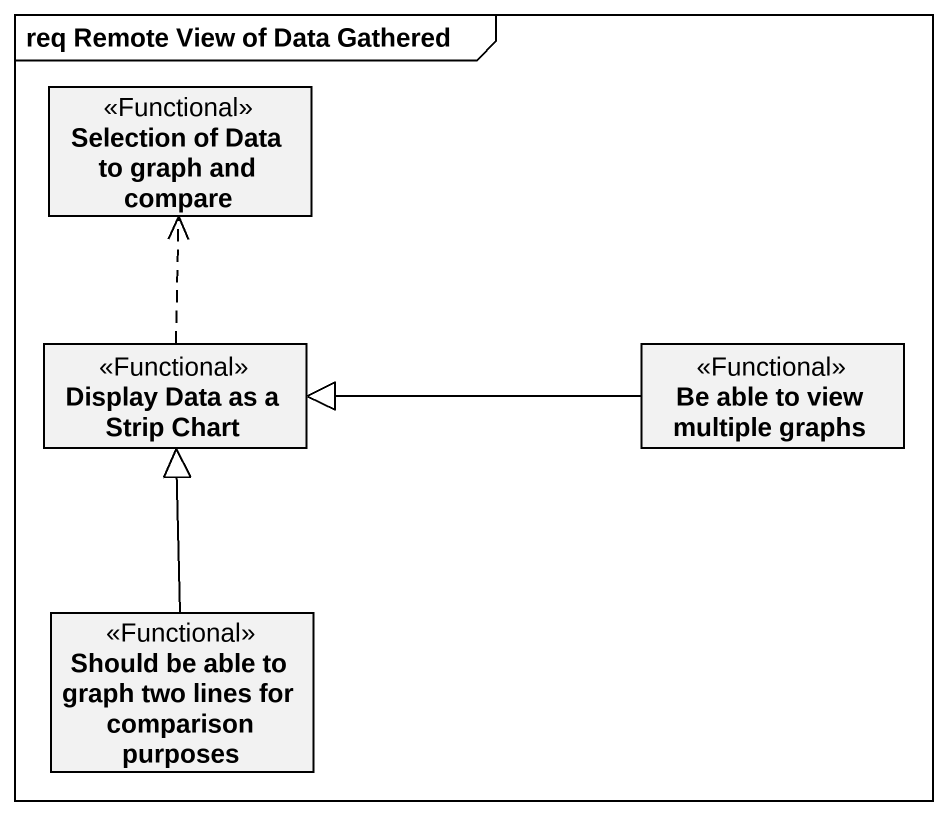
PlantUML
@startuml
mainframe req Remote View of Data Gathered
hide circle
hide empty members
class "Selection of Data to graph and compare" as Selection_of_Data_to_graph <<Functional>>
class "Display Data as a Strip Chart" as Display_Data_as_a_Strip <<Functional>>
class "Be able to view multiple graphs" as Be_able_to_view_multiple <<Functional>>
class "Should be able to graph two lines for comparison purposes" as Should_be_able_to_graph_two <<Functional>>
Display_Data_as_a_Strip .up.> Selection_of_Data_to_graph
Be_able_to_view_multiple -left-|> Display_Data_as_a_Strip
Should_be_able_to_graph_two -up-|> Display_Data_as_a_Strip
@enduml
